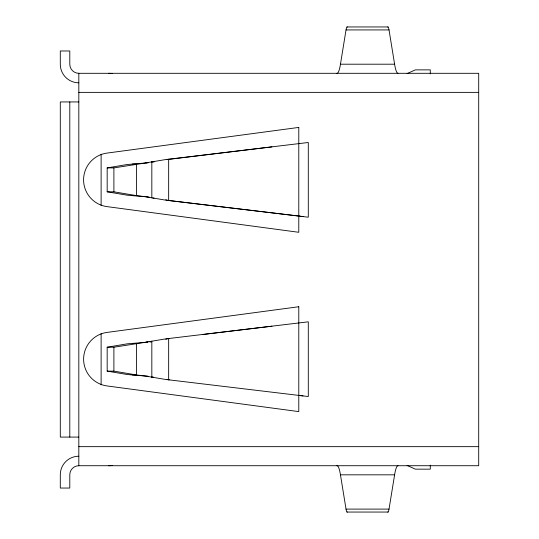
<?xml version="1.0" encoding="UTF-8"?>
<svg xmlns="http://www.w3.org/2000/svg" width="539" height="539" viewBox="0 0 539 539"><rect width="100%" height="100%" fill="white"/><g stroke="black" fill="none" stroke-linecap="round" stroke-linejoin="round"><path stroke-width="0.81" d="M337.043 73.722L337.043 73.304A39.482 5.336 90 0 0 340.459 64.215L346.031 29.928A13.057 1.765 90 0 1 347.412 27.058M387.689 512.01A13.051 1.765 90 0 0 389.03 509.099L394.602 474.825A39.468 5.336 90 0 1 398.011 465.73M407.08 73.614L415.347 69.868L430.29 69.868L430.29 73.91M146.029 162.845L165.298 159.611L308.295 142.491L308.295 217.21L165.298 200.09L146.844 196.964M146.029 342.164L165.298 338.937L308.295 321.817L308.295 396.536L165.298 379.416L146.844 376.289M165.736 339.294L167.103 338.903M167.103 159.578L271.939 146.877M167.791 338.775L169.165 338.532L168.66 338.532L168.66 379.82L169.165 379.82L167.103 379.443M147.006 196.863L127.191 195.192L107.173 191.81L107.173 167.898L127.191 164.516L148.265 162.765M107.173 167.898L113.897 167.898L148.07 162.576M147.827 376.262L127.191 374.511L107.173 371.128L107.173 347.217L127.191 343.835L147.443 342.15M107.173 347.217L113.897 347.217L148.07 341.894M202.482 334.537L271.939 326.196M112.341 465.447L110.663 465.622A19.188 19.094 87.7 0 1 108.71 465.723M151.83 197.853L151.83 161.848L153.945 161.707M152.881 198.157L154.06 198.082M149.903 341.955L151.472 341.894M347.035 26.95L388.026 26.95M346.031 29.928L389.03 29.928L394.602 64.202A39.482 5.336 90 0 0 398.011 73.297M340.459 64.202L394.602 64.202M78.822 82.811A18.528 18.528 0 0 1 60.294 64.282L60.294 50.983L69.794 50.983L69.794 64.282A9.028 9.028 0 0 0 78.822 73.304L478.706 73.304L478.706 465.723L78.822 465.723A9.028 9.028 0 0 0 69.794 474.744L69.794 488.044L60.294 488.044L60.294 474.744A18.528 18.528 0 0 1 78.822 456.216M78.822 92.371L478.706 92.371M78.822 101.938L60.294 101.938L60.294 437.089L78.822 437.089M169.165 159.207L168.66 159.207L168.66 200.495L299.044 216.072M151.83 161.848L154.255 161.848M132.318 164.078L136.475 164.078L136.475 195.623L149.121 197.112M107.173 191.81L113.897 191.81L136.475 195.623L132.318 195.623M132.318 343.404L136.475 343.404L136.475 374.949L148.454 376.397M107.173 371.128L113.897 371.128L136.475 374.949L132.318 374.949M151.83 341.174L151.83 377.179L153.447 377.179M78.822 446.656L478.706 446.656M337.043 465.305L337.043 465.723A39.468 5.336 90 0 1 340.459 474.825L394.602 474.825M340.459 474.825L346.031 509.099L389.03 509.099M346.988 512.05L388.067 512.05M152.881 161.545L154.06 161.619M151.83 377.179L153.238 377.273M112.341 73.58L110.663 73.405A19.188 19.094 -87.7 0 0 108.71 73.304M298.788 216.045L303.012 216.577M298.788 395.397L303.012 395.902M167.791 200.245L169.165 200.495M165.736 199.733L167.103 200.124M407.08 465.413L415.347 469.159L430.29 469.159L430.29 465.117M113.897 167.898L113.897 191.81M113.897 347.217L113.897 371.128M101.116 154.161L101.116 205.521M101.116 333.506L101.116 384.866M78.822 73.304L78.822 465.723M69.794 101.938L69.794 437.089M387.649 27.058A13.057 1.765 90 0 1 389.03 29.928M347.365 512.01A13.051 1.765 90 0 1 346.031 509.092M298.788 127.42L107.025 153.083A27.004 27.004 0 0 0 107.025 206.619L298.788 232.289L298.788 127.42M298.788 306.738L107.025 332.408A27.004 27.004 0 0 0 107.025 385.937L298.788 411.607L298.788 306.738"/></g></svg>
